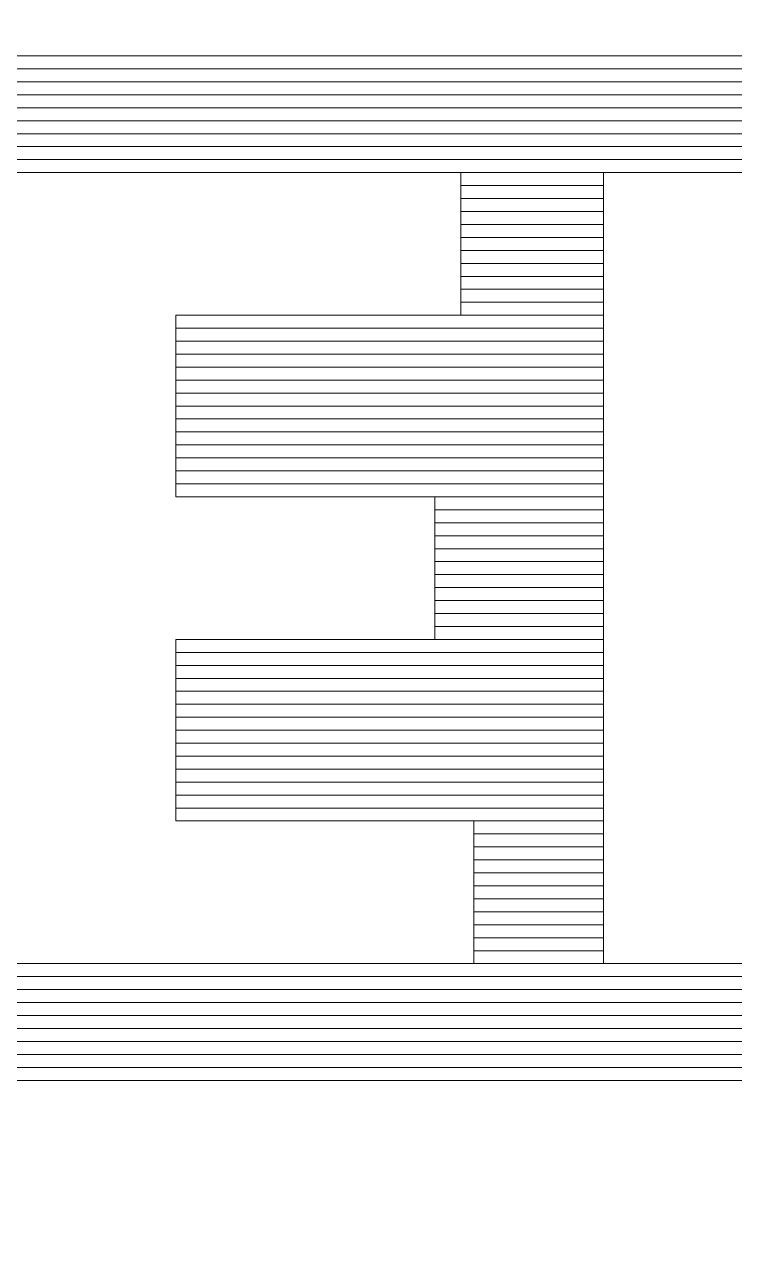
# Model space of a CAD drawing. Header units: millimetres. Extents: x -90 to 99, y -65 to 67.
# Drawn here: x 28.249 to 29.64, y 40.238 to 42.646 of the extents above; entities that cross this region are included whole.
import ezdxf

# ---------------------------------------------------------------- set-up
doc = ezdxf.new("R2010")
doc.units = ezdxf.units.MM
doc.header["$MEASUREMENT"] = 0
doc.layers.add('BG_OUTLINE', color=7, linetype='Continuous')
doc.layers.add('MA_PEN3', color=7, linetype='Continuous')

msp = doc.modelspace()

# ---------------------------------------------------------------- linework, layer by layer
at = {"layer": 'BG_OUTLINE', "color": 3, "lineweight": 9}
msp.add_open_spline([(-71.7269, -61.8795), (-71.7269, -61.8795), (-71.7343, 42.2681), (-71.7343, 42.2681), (-71.7343, 42.2681), (-71.7348, 43.0066), (-71.4419, 43.715), (-70.92, 44.2375), (-70.92, 44.2375), (-70.3982, 44.76), (-69.6866, 45.0538), (-68.9482, 45.0543), (-68.9482, 45.0543), (-68.9482, 45.0543), (75.2046, 45.0543), (75.2046, 45.0543), (75.2046, 45.0543), (76.8319, 45.0552), (78.1763, 43.7805), (78.2661, 42.1556), (78.2661, 42.1556), (78.2661, 42.1556), (78.2661, 31.2814), (78.2661, 31.2814), (78.2661, 31.2814), (78.2661, 31.2814), (72.2646, 31.2814), (72.2646, 31.2814), (72.2646, 31.2814), (72.2646, 31.2814), (72.2646, 26.9814), (72.2646, 26.9814), (72.2646, 26.9814), (72.2646, 26.9814), (78.2661, 26.9814), (78.2661, 26.9814), (78.2661, 26.9814), (78.2661, 26.9814), (78.2661, 18.6553), (78.2661, 18.6553), (78.2661, 18.6553), (78.2661, 18.6553), (72.2496, 18.6553), (72.2496, 18.6553), (72.2496, 18.6553), (72.2496, 18.6553), (72.2496, 14.3553), (72.2496, 14.3553), (72.2496, 14.3553), (72.2496, 14.3553), (78.2661, 14.3553), (78.2661, 14.3553), (78.2661, 14.3553), (78.2661, 14.3553), (78.2661, 9.255), (78.2661, 9.255), (78.2661, 9.255), (78.2661, 9.255), (72.2648, 9.255), (72.2648, 9.255), (72.2648, 9.255), (72.2648, 9.255), (72.2648, 4.955), (72.2648, 4.955), (72.2648, 4.955), (72.2648, 4.955), (78.2661, 4.955), (78.2661, 4.955), (78.2661, 4.955), (78.2661, 4.955), (78.2661, -3.3762), (78.2661, -3.3762), (78.2661, -3.3762), (78.2661, -3.3762), (72.2445, -3.3762), (72.2445, -3.3762), (72.2445, -3.3762), (72.2445, -3.3762), (72.2445, -7.6762), (72.2445, -7.6762), (72.2445, -7.6762), (72.2445, -7.6762), (78.2661, -7.6762), (78.2661, -7.6762), (78.2661, -7.6762), (78.2661, -7.6762), (78.2661, -12.7615), (78.2661, -12.7615), (78.2661, -12.7615), (78.2661, -12.7615), (72.2651, -12.7615), (72.2651, -12.7615), (72.2651, -12.7615), (72.2651, -12.7615), (72.2651, -17.0615), (72.2651, -17.0615), (72.2651, -17.0615), (72.2651, -17.0615), (78.2661, -17.0615), (78.2661, -17.0615), (78.2661, -17.0615), (78.2661, -17.0615), (78.2661, -25.4097), (78.2661, -25.4097), (78.2661, -25.4097), (78.2661, -25.4097), (72.2656, -25.4097), (72.2656, -25.4097), (72.2656, -25.4097), (72.2656, -25.4097), (72.2656, -29.7097), (72.2656, -29.7097), (72.2656, -29.7097), (72.2656, -29.7097), (78.2661, -29.7097), (78.2661, -29.7097), (78.2661, -29.7097), (78.2661, -29.7097), (78.2661, -34.793), (78.2661, -34.793), (78.2661, -34.793), (78.2661, -34.793), (72.2679, -34.793), (72.2679, -34.793), (72.2679, -34.793), (72.2679, -34.793), (72.2679, -39.0929), (72.2679, -39.0929), (72.2679, -39.0929), (72.2679, -39.0929), (78.2661, -39.0929), (78.2661, -39.0929), (78.2661, -39.0929), (78.2661, -39.0929), (78.2661, -47.4269), (78.2661, -47.4269), (78.2661, -47.4269), (78.2661, -47.4269), (72.2679, -47.4269), (72.2679, -47.4269), (72.2679, -47.4269), (72.2679, -47.4269), (72.2679, -51.7269), (72.2679, -51.7269), (72.2679, -51.7269), (72.2679, -51.7269), (78.2661, -51.7269), (78.2661, -51.7269), (78.2661, -51.7269), (78.2661, -51.7269), (78.2661, -51.8138), (78.2661, -51.8138), (78.2661, -51.8138), (78.2661, -51.8138), (78.2656, -61.8468), (78.2656, -61.8468), (78.2656, -61.8468), (78.2661, -62.6669), (77.9407, -63.4536), (77.3612, -64.0339), (77.3612, -64.0339), (76.7817, -64.6142), (75.9915, -64.9405), (75.1713, -64.941), (75.1713, -64.941), (75.1713, -64.941), (-68.6609, -64.9456), (-68.6609, -64.9456), (-68.6609, -64.9456), (-69.4735, -64.9461), (-70.2531, -64.6237), (-70.8281, -64.0495), (-70.8281, -64.0495), (-71.4031, -63.4752), (-71.7264, -62.6922), (-71.7269, -61.8795)], degree=3, knots=[0, 0, 0, 0, 0.022727, 0.022727, 0.022727, 0.022727, 0.045455, 0.045455, 0.045455, 0.045455, 0.068182, 0.068182, 0.068182, 0.068182, 0.090909, 0.090909, 0.090909, 0.090909, 0.113636, 0.113636, 0.113636, 0.113636, 0.136364, 0.136364, 0.136364, 0.136364, 0.159091, 0.159091, 0.159091, 0.159091, 0.181818, 0.181818, 0.181818, 0.181818, 0.204545, 0.204545, 0.204545, 0.204545, 0.227273, 0.227273, 0.227273, 0.227273, 0.25, 0.25, 0.25, 0.25, 0.272727, 0.272727, 0.272727, 0.272727, 0.295455, 0.295455, 0.295455, 0.295455, 0.318182, 0.318182, 0.318182, 0.318182, 0.340909, 0.340909, 0.340909, 0.340909, 0.363636, 0.363636, 0.363636, 0.363636, 0.386364, 0.386364, 0.386364, 0.386364, 0.409091, 0.409091, 0.409091, 0.409091, 0.431818, 0.431818, 0.431818, 0.431818, 0.454545, 0.454545, 0.454545, 0.454545, 0.477273, 0.477273, 0.477273, 0.477273, 0.5, 0.5, 0.5, 0.5, 0.522727, 0.522727, 0.522727, 0.522727, 0.545455, 0.545455, 0.545455, 0.545455, 0.568182, 0.568182, 0.568182, 0.568182, 0.590909, 0.590909, 0.590909, 0.590909, 0.613636, 0.613636, 0.613636, 0.613636, 0.636364, 0.636364, 0.636364, 0.636364, 0.659091, 0.659091, 0.659091, 0.659091, 0.681818, 0.681818, 0.681818, 0.681818, 0.704545, 0.704545, 0.704545, 0.704545, 0.727273, 0.727273, 0.727273, 0.727273, 0.75, 0.75, 0.75, 0.75, 0.772727, 0.772727, 0.772727, 0.772727, 0.795455, 0.795455, 0.795455, 0.795455, 0.818182, 0.818182, 0.818182, 0.818182, 0.840909, 0.840909, 0.840909, 0.840909, 0.863636, 0.863636, 0.863636, 0.863636, 0.886364, 0.886364, 0.886364, 0.886364, 0.909091, 0.909091, 0.909091, 0.909091, 0.931818, 0.931818, 0.931818, 0.931818, 0.954545, 0.954545, 0.954545, 0.954545, 0.977273, 0.977273, 0.977273, 0.977273, 1, 1, 1, 1], dxfattribs=at)
at = {"layer": 'MA_PEN3', "color": 5, "lineweight": 9}
for points in [[(26.7668, 42.5597), (26.7668, 42.5597), (26.7668, 42.5851), (26.7668, 42.5851), (26.7668, 42.5851), (26.7668, 42.5851), (32.304, 42.5851), (32.304, 42.5851), (32.304, 42.5851), (32.304, 42.5851), (32.304, 42.5597), (32.304, 42.5597), (32.304, 42.5597), (32.304, 42.5597), (26.7668, 42.5597), (26.7668, 42.5597)], [(26.7668, 42.5343), (26.7668, 42.5343), (26.7668, 42.5597), (26.7668, 42.5597), (26.7668, 42.5597), (26.7668, 42.5597), (32.304, 42.5597), (32.304, 42.5597), (32.304, 42.5597), (32.304, 42.5597), (32.304, 42.5343), (32.304, 42.5343), (32.304, 42.5343), (32.304, 42.5343), (26.7668, 42.5343), (26.7668, 42.5343)], [(26.7668, 42.5089), (26.7668, 42.5089), (26.7668, 42.5343), (26.7668, 42.5343), (26.7668, 42.5343), (26.7668, 42.5343), (32.304, 42.5343), (32.304, 42.5343), (32.304, 42.5343), (32.304, 42.5343), (32.304, 42.5089), (32.304, 42.5089), (32.304, 42.5089), (32.304, 42.5089), (26.7668, 42.5089), (26.7668, 42.5089)], [(26.7668, 42.4835), (26.7668, 42.4835), (26.7668, 42.5089), (26.7668, 42.5089), (26.7668, 42.5089), (26.7668, 42.5089), (32.304, 42.5089), (32.304, 42.5089), (32.304, 42.5089), (32.304, 42.5089), (32.304, 42.4835), (32.304, 42.4835), (32.304, 42.4835), (32.304, 42.4835), (26.7668, 42.4835), (26.7668, 42.4835)], [(26.7668, 42.4581), (26.7668, 42.4581), (26.7668, 42.4835), (26.7668, 42.4835), (26.7668, 42.4835), (26.7668, 42.4835), (32.304, 42.4835), (32.304, 42.4835), (32.304, 42.4835), (32.304, 42.4835), (32.304, 42.4581), (32.304, 42.4581), (32.304, 42.4581), (32.304, 42.4581), (26.7668, 42.4581), (26.7668, 42.4581)], [(26.7668, 42.4327), (26.7668, 42.4327), (26.7668, 42.4581), (26.7668, 42.4581), (26.7668, 42.4581), (26.7668, 42.4581), (32.304, 42.4581), (32.304, 42.4581), (32.304, 42.4581), (32.304, 42.4581), (32.304, 42.4327), (32.304, 42.4327), (32.304, 42.4327), (32.304, 42.4327), (26.7668, 42.4327), (26.7668, 42.4327)], [(26.7668, 42.4073), (26.7668, 42.4073), (26.7668, 42.4327), (26.7668, 42.4327), (26.7668, 42.4327), (26.7668, 42.4327), (32.304, 42.4327), (32.304, 42.4327), (32.304, 42.4327), (32.304, 42.4327), (32.304, 42.4073), (32.304, 42.4073), (32.304, 42.4073), (32.304, 42.4073), (26.7668, 42.4073), (26.7668, 42.4073)], [(26.7668, 42.3819), (26.7668, 42.3819), (26.7668, 42.4073), (26.7668, 42.4073), (26.7668, 42.4073), (26.7668, 42.4073), (32.304, 42.4073), (32.304, 42.4073), (32.304, 42.4073), (32.304, 42.4073), (32.304, 42.3819), (32.304, 42.3819), (32.304, 42.3819), (32.304, 42.3819), (26.7668, 42.3819), (26.7668, 42.3819)], [(26.7668, 42.3565), (26.7668, 42.3565), (26.7668, 42.3819), (26.7668, 42.3819), (26.7668, 42.3819), (26.7668, 42.3819), (31.542, 42.3819), (31.542, 42.3819), (31.542, 42.3819), (31.542, 42.3819), (31.542, 42.3565), (31.542, 42.3565), (31.542, 42.3565), (31.542, 42.3565), (26.7668, 42.3565), (26.7668, 42.3565)], [(29.1036, 42.3311), (29.1036, 42.3311), (29.1036, 42.3565), (29.1036, 42.3565), (29.1036, 42.3565), (29.1036, 42.3565), (29.383, 42.3565), (29.383, 42.3565), (29.383, 42.3565), (29.383, 42.3565), (29.383, 42.3311), (29.383, 42.3311), (29.383, 42.3311), (29.383, 42.3311), (29.1036, 42.3311), (29.1036, 42.3311)], [(29.1036, 42.3057), (29.1036, 42.3057), (29.1036, 42.3311), (29.1036, 42.3311), (29.1036, 42.3311), (29.1036, 42.3311), (29.383, 42.3311), (29.383, 42.3311), (29.383, 42.3311), (29.383, 42.3311), (29.383, 42.3057), (29.383, 42.3057), (29.383, 42.3057), (29.383, 42.3057), (29.1036, 42.3057), (29.1036, 42.3057)], [(29.1036, 42.2803), (29.1036, 42.2803), (29.1036, 42.3057), (29.1036, 42.3057), (29.1036, 42.3057), (29.1036, 42.3057), (29.383, 42.3057), (29.383, 42.3057), (29.383, 42.3057), (29.383, 42.3057), (29.383, 42.2803), (29.383, 42.2803), (29.383, 42.2803), (29.383, 42.2803), (29.1036, 42.2803), (29.1036, 42.2803)], [(29.1036, 42.2549), (29.1036, 42.2549), (29.1036, 42.2803), (29.1036, 42.2803), (29.1036, 42.2803), (29.1036, 42.2803), (29.383, 42.2803), (29.383, 42.2803), (29.383, 42.2803), (29.383, 42.2803), (29.383, 42.2549), (29.383, 42.2549), (29.383, 42.2549), (29.383, 42.2549), (29.1036, 42.2549), (29.1036, 42.2549)], [(29.1036, 42.2295), (29.1036, 42.2295), (29.1036, 42.2549), (29.1036, 42.2549), (29.1036, 42.2549), (29.1036, 42.2549), (29.383, 42.2549), (29.383, 42.2549), (29.383, 42.2549), (29.383, 42.2549), (29.383, 42.2295), (29.383, 42.2295), (29.383, 42.2295), (29.383, 42.2295), (29.1036, 42.2295), (29.1036, 42.2295)], [(29.1036, 42.2041), (29.1036, 42.2041), (29.1036, 42.2295), (29.1036, 42.2295), (29.1036, 42.2295), (29.1036, 42.2295), (29.383, 42.2295), (29.383, 42.2295), (29.383, 42.2295), (29.383, 42.2295), (29.383, 42.2041), (29.383, 42.2041), (29.383, 42.2041), (29.383, 42.2041), (29.1036, 42.2041), (29.1036, 42.2041)], [(29.1036, 42.1787), (29.1036, 42.1787), (29.1036, 42.2041), (29.1036, 42.2041), (29.1036, 42.2041), (29.1036, 42.2041), (29.383, 42.2041), (29.383, 42.2041), (29.383, 42.2041), (29.383, 42.2041), (29.383, 42.1787), (29.383, 42.1787), (29.383, 42.1787), (29.383, 42.1787), (29.1036, 42.1787), (29.1036, 42.1787)], [(29.1036, 42.1533), (29.1036, 42.1533), (29.1036, 42.1787), (29.1036, 42.1787), (29.1036, 42.1787), (29.1036, 42.1787), (29.383, 42.1787), (29.383, 42.1787), (29.383, 42.1787), (29.383, 42.1787), (29.383, 42.1533), (29.383, 42.1533), (29.383, 42.1533), (29.383, 42.1533), (29.1036, 42.1533), (29.1036, 42.1533)], [(29.1036, 42.1279), (29.1036, 42.1279), (29.1036, 42.1533), (29.1036, 42.1533), (29.1036, 42.1533), (29.1036, 42.1533), (29.383, 42.1533), (29.383, 42.1533), (29.383, 42.1533), (29.383, 42.1533), (29.383, 42.1279), (29.383, 42.1279), (29.383, 42.1279), (29.383, 42.1279), (29.1036, 42.1279), (29.1036, 42.1279)], [(29.1036, 42.1025), (29.1036, 42.1025), (29.1036, 42.1279), (29.1036, 42.1279), (29.1036, 42.1279), (29.1036, 42.1279), (29.383, 42.1279), (29.383, 42.1279), (29.383, 42.1279), (29.383, 42.1279), (29.383, 42.1025), (29.383, 42.1025), (29.383, 42.1025), (29.383, 42.1025), (29.1036, 42.1025), (29.1036, 42.1025)], [(29.1036, 42.0771), (29.1036, 42.0771), (29.1036, 42.1025), (29.1036, 42.1025), (29.1036, 42.1025), (29.1036, 42.1025), (29.383, 42.1025), (29.383, 42.1025), (29.383, 42.1025), (29.383, 42.1025), (29.383, 42.0771), (29.383, 42.0771), (29.383, 42.0771), (29.383, 42.0771), (29.1036, 42.0771), (29.1036, 42.0771)], [(28.5448, 42.0517), (28.5448, 42.0517), (28.5448, 42.0771), (28.5448, 42.0771), (28.5448, 42.0771), (28.5448, 42.0771), (29.383, 42.0771), (29.383, 42.0771), (29.383, 42.0771), (29.383, 42.0771), (29.383, 42.0517), (29.383, 42.0517), (29.383, 42.0517), (29.383, 42.0517), (28.5448, 42.0517), (28.5448, 42.0517)], [(28.5448, 42.0263), (28.5448, 42.0263), (28.5448, 42.0517), (28.5448, 42.0517), (28.5448, 42.0517), (28.5448, 42.0517), (29.383, 42.0517), (29.383, 42.0517), (29.383, 42.0517), (29.383, 42.0517), (29.383, 42.0263), (29.383, 42.0263), (29.383, 42.0263), (29.383, 42.0263), (28.5448, 42.0263), (28.5448, 42.0263)], [(28.5448, 42.0009), (28.5448, 42.0009), (28.5448, 42.0263), (28.5448, 42.0263), (28.5448, 42.0263), (28.5448, 42.0263), (29.383, 42.0263), (29.383, 42.0263), (29.383, 42.0263), (29.383, 42.0263), (29.383, 42.0009), (29.383, 42.0009), (29.383, 42.0009), (29.383, 42.0009), (28.5448, 42.0009), (28.5448, 42.0009)], [(28.5448, 41.9755), (28.5448, 41.9755), (28.5448, 42.0009), (28.5448, 42.0009), (28.5448, 42.0009), (28.5448, 42.0009), (29.383, 42.0009), (29.383, 42.0009), (29.383, 42.0009), (29.383, 42.0009), (29.383, 41.9755), (29.383, 41.9755), (29.383, 41.9755), (29.383, 41.9755), (28.5448, 41.9755), (28.5448, 41.9755)], [(28.5448, 41.9501), (28.5448, 41.9501), (28.5448, 41.9755), (28.5448, 41.9755), (28.5448, 41.9755), (28.5448, 41.9755), (29.383, 41.9755), (29.383, 41.9755), (29.383, 41.9755), (29.383, 41.9755), (29.383, 41.9501), (29.383, 41.9501), (29.383, 41.9501), (29.383, 41.9501), (28.5448, 41.9501), (28.5448, 41.9501)], [(28.5448, 41.9247), (28.5448, 41.9247), (28.5448, 41.9501), (28.5448, 41.9501), (28.5448, 41.9501), (28.5448, 41.9501), (29.383, 41.9501), (29.383, 41.9501), (29.383, 41.9501), (29.383, 41.9501), (29.383, 41.9247), (29.383, 41.9247), (29.383, 41.9247), (29.383, 41.9247), (28.5448, 41.9247), (28.5448, 41.9247)], [(28.5448, 41.8993), (28.5448, 41.8993), (28.5448, 41.9247), (28.5448, 41.9247), (28.5448, 41.9247), (28.5448, 41.9247), (29.383, 41.9247), (29.383, 41.9247), (29.383, 41.9247), (29.383, 41.9247), (29.383, 41.8993), (29.383, 41.8993), (29.383, 41.8993), (29.383, 41.8993), (28.5448, 41.8993), (28.5448, 41.8993)], [(28.5448, 41.8739), (28.5448, 41.8739), (28.5448, 41.8993), (28.5448, 41.8993), (28.5448, 41.8993), (28.5448, 41.8993), (29.383, 41.8993), (29.383, 41.8993), (29.383, 41.8993), (29.383, 41.8993), (29.383, 41.8739), (29.383, 41.8739), (29.383, 41.8739), (29.383, 41.8739), (28.5448, 41.8739), (28.5448, 41.8739)], [(28.5448, 41.8485), (28.5448, 41.8485), (28.5448, 41.8739), (28.5448, 41.8739), (28.5448, 41.8739), (28.5448, 41.8739), (29.383, 41.8739), (29.383, 41.8739), (29.383, 41.8739), (29.383, 41.8739), (29.383, 41.8485), (29.383, 41.8485), (29.383, 41.8485), (29.383, 41.8485), (28.5448, 41.8485), (28.5448, 41.8485)], [(28.5448, 41.8231), (28.5448, 41.8231), (28.5448, 41.8485), (28.5448, 41.8485), (28.5448, 41.8485), (28.5448, 41.8485), (29.383, 41.8485), (29.383, 41.8485), (29.383, 41.8485), (29.383, 41.8485), (29.383, 41.8231), (29.383, 41.8231), (29.383, 41.8231), (29.383, 41.8231), (28.5448, 41.8231), (28.5448, 41.8231)], [(28.5448, 41.7977), (28.5448, 41.7977), (28.5448, 41.8231), (28.5448, 41.8231), (28.5448, 41.8231), (28.5448, 41.8231), (29.383, 41.8231), (29.383, 41.8231), (29.383, 41.8231), (29.383, 41.8231), (29.383, 41.7977), (29.383, 41.7977), (29.383, 41.7977), (29.383, 41.7977), (28.5448, 41.7977), (28.5448, 41.7977)], [(28.5448, 41.7723), (28.5448, 41.7723), (28.5448, 41.7977), (28.5448, 41.7977), (28.5448, 41.7977), (28.5448, 41.7977), (29.383, 41.7977), (29.383, 41.7977), (29.383, 41.7977), (29.383, 41.7977), (29.383, 41.7723), (29.383, 41.7723), (29.383, 41.7723), (29.383, 41.7723), (28.5448, 41.7723), (28.5448, 41.7723)], [(28.5448, 41.7469), (28.5448, 41.7469), (28.5448, 41.7723), (28.5448, 41.7723), (28.5448, 41.7723), (28.5448, 41.7723), (29.383, 41.7723), (29.383, 41.7723), (29.383, 41.7723), (29.383, 41.7723), (29.383, 41.7469), (29.383, 41.7469), (29.383, 41.7469), (29.383, 41.7469), (28.5448, 41.7469), (28.5448, 41.7469)], [(28.5448, 41.7215), (28.5448, 41.7215), (28.5448, 41.7469), (28.5448, 41.7469), (28.5448, 41.7469), (28.5448, 41.7469), (29.383, 41.7469), (29.383, 41.7469), (29.383, 41.7469), (29.383, 41.7469), (29.383, 41.7215), (29.383, 41.7215), (29.383, 41.7215), (29.383, 41.7215), (28.5448, 41.7215), (28.5448, 41.7215)], [(29.0528, 41.6961), (29.0528, 41.6961), (29.0528, 41.7215), (29.0528, 41.7215), (29.0528, 41.7215), (29.0528, 41.7215), (29.383, 41.7215), (29.383, 41.7215), (29.383, 41.7215), (29.383, 41.7215), (29.383, 41.6961), (29.383, 41.6961), (29.383, 41.6961), (29.383, 41.6961), (29.0528, 41.6961), (29.0528, 41.6961)], [(29.0528, 41.6707), (29.0528, 41.6707), (29.0528, 41.6961), (29.0528, 41.6961), (29.0528, 41.6961), (29.0528, 41.6961), (29.383, 41.6961), (29.383, 41.6961), (29.383, 41.6961), (29.383, 41.6961), (29.383, 41.6707), (29.383, 41.6707), (29.383, 41.6707), (29.383, 41.6707), (29.0528, 41.6707), (29.0528, 41.6707)], [(29.0528, 41.6453), (29.0528, 41.6453), (29.0528, 41.6707), (29.0528, 41.6707), (29.0528, 41.6707), (29.0528, 41.6707), (29.383, 41.6707), (29.383, 41.6707), (29.383, 41.6707), (29.383, 41.6707), (29.383, 41.6453), (29.383, 41.6453), (29.383, 41.6453), (29.383, 41.6453), (29.0528, 41.6453), (29.0528, 41.6453)], [(29.0528, 41.6199), (29.0528, 41.6199), (29.0528, 41.6453), (29.0528, 41.6453), (29.0528, 41.6453), (29.0528, 41.6453), (29.383, 41.6453), (29.383, 41.6453), (29.383, 41.6453), (29.383, 41.6453), (29.383, 41.6199), (29.383, 41.6199), (29.383, 41.6199), (29.383, 41.6199), (29.0528, 41.6199), (29.0528, 41.6199)], [(29.0528, 41.5945), (29.0528, 41.5945), (29.0528, 41.6199), (29.0528, 41.6199), (29.0528, 41.6199), (29.0528, 41.6199), (29.383, 41.6199), (29.383, 41.6199), (29.383, 41.6199), (29.383, 41.6199), (29.383, 41.5945), (29.383, 41.5945), (29.383, 41.5945), (29.383, 41.5945), (29.0528, 41.5945), (29.0528, 41.5945)], [(29.0528, 41.5691), (29.0528, 41.5691), (29.0528, 41.5945), (29.0528, 41.5945), (29.0528, 41.5945), (29.0528, 41.5945), (29.383, 41.5945), (29.383, 41.5945), (29.383, 41.5945), (29.383, 41.5945), (29.383, 41.5691), (29.383, 41.5691), (29.383, 41.5691), (29.383, 41.5691), (29.0528, 41.5691), (29.0528, 41.5691)], [(29.0528, 41.5437), (29.0528, 41.5437), (29.0528, 41.5691), (29.0528, 41.5691), (29.0528, 41.5691), (29.0528, 41.5691), (29.383, 41.5691), (29.383, 41.5691), (29.383, 41.5691), (29.383, 41.5691), (29.383, 41.5437), (29.383, 41.5437), (29.383, 41.5437), (29.383, 41.5437), (29.0528, 41.5437), (29.0528, 41.5437)], [(29.0528, 41.5183), (29.0528, 41.5183), (29.0528, 41.5437), (29.0528, 41.5437), (29.0528, 41.5437), (29.0528, 41.5437), (29.383, 41.5437), (29.383, 41.5437), (29.383, 41.5437), (29.383, 41.5437), (29.383, 41.5183), (29.383, 41.5183), (29.383, 41.5183), (29.383, 41.5183), (29.0528, 41.5183), (29.0528, 41.5183)], [(29.0528, 41.4929), (29.0528, 41.4929), (29.0528, 41.5183), (29.0528, 41.5183), (29.0528, 41.5183), (29.0528, 41.5183), (29.383, 41.5183), (29.383, 41.5183), (29.383, 41.5183), (29.383, 41.5183), (29.383, 41.4929), (29.383, 41.4929), (29.383, 41.4929), (29.383, 41.4929), (29.0528, 41.4929), (29.0528, 41.4929)], [(29.0528, 41.4675), (29.0528, 41.4675), (29.0528, 41.4929), (29.0528, 41.4929), (29.0528, 41.4929), (29.0528, 41.4929), (29.383, 41.4929), (29.383, 41.4929), (29.383, 41.4929), (29.383, 41.4929), (29.383, 41.4675), (29.383, 41.4675), (29.383, 41.4675), (29.383, 41.4675), (29.0528, 41.4675), (29.0528, 41.4675)], [(29.0528, 41.4421), (29.0528, 41.4421), (29.0528, 41.4675), (29.0528, 41.4675), (29.0528, 41.4675), (29.0528, 41.4675), (29.383, 41.4675), (29.383, 41.4675), (29.383, 41.4675), (29.383, 41.4675), (29.383, 41.4421), (29.383, 41.4421), (29.383, 41.4421), (29.383, 41.4421), (29.0528, 41.4421), (29.0528, 41.4421)], [(28.5448, 41.4167), (28.5448, 41.4167), (28.5448, 41.4421), (28.5448, 41.4421), (28.5448, 41.4421), (28.5448, 41.4421), (29.383, 41.4421), (29.383, 41.4421), (29.383, 41.4421), (29.383, 41.4421), (29.383, 41.4167), (29.383, 41.4167), (29.383, 41.4167), (29.383, 41.4167), (28.5448, 41.4167), (28.5448, 41.4167)], [(28.5448, 41.3913), (28.5448, 41.3913), (28.5448, 41.4167), (28.5448, 41.4167), (28.5448, 41.4167), (28.5448, 41.4167), (29.383, 41.4167), (29.383, 41.4167), (29.383, 41.4167), (29.383, 41.4167), (29.383, 41.3913), (29.383, 41.3913), (29.383, 41.3913), (29.383, 41.3913), (28.5448, 41.3913), (28.5448, 41.3913)], [(28.5448, 41.3659), (28.5448, 41.3659), (28.5448, 41.3913), (28.5448, 41.3913), (28.5448, 41.3913), (28.5448, 41.3913), (29.383, 41.3913), (29.383, 41.3913), (29.383, 41.3913), (29.383, 41.3913), (29.383, 41.3659), (29.383, 41.3659), (29.383, 41.3659), (29.383, 41.3659), (28.5448, 41.3659), (28.5448, 41.3659)], [(28.5448, 41.3405), (28.5448, 41.3405), (28.5448, 41.3659), (28.5448, 41.3659), (28.5448, 41.3659), (28.5448, 41.3659), (29.383, 41.3659), (29.383, 41.3659), (29.383, 41.3659), (29.383, 41.3659), (29.383, 41.3405), (29.383, 41.3405), (29.383, 41.3405), (29.383, 41.3405), (28.5448, 41.3405), (28.5448, 41.3405)], [(28.5448, 41.3151), (28.5448, 41.3151), (28.5448, 41.3405), (28.5448, 41.3405), (28.5448, 41.3405), (28.5448, 41.3405), (29.383, 41.3405), (29.383, 41.3405), (29.383, 41.3405), (29.383, 41.3405), (29.383, 41.3151), (29.383, 41.3151), (29.383, 41.3151), (29.383, 41.3151), (28.5448, 41.3151), (28.5448, 41.3151)], [(28.5448, 41.2897), (28.5448, 41.2897), (28.5448, 41.3151), (28.5448, 41.3151), (28.5448, 41.3151), (28.5448, 41.3151), (29.383, 41.3151), (29.383, 41.3151), (29.383, 41.3151), (29.383, 41.3151), (29.383, 41.2897), (29.383, 41.2897), (29.383, 41.2897), (29.383, 41.2897), (28.5448, 41.2897), (28.5448, 41.2897)], [(28.5448, 41.2643), (28.5448, 41.2643), (28.5448, 41.2897), (28.5448, 41.2897), (28.5448, 41.2897), (28.5448, 41.2897), (29.383, 41.2897), (29.383, 41.2897), (29.383, 41.2897), (29.383, 41.2897), (29.383, 41.2643), (29.383, 41.2643), (29.383, 41.2643), (29.383, 41.2643), (28.5448, 41.2643), (28.5448, 41.2643)], [(28.5448, 41.2389), (28.5448, 41.2389), (28.5448, 41.2643), (28.5448, 41.2643), (28.5448, 41.2643), (28.5448, 41.2643), (29.383, 41.2643), (29.383, 41.2643), (29.383, 41.2643), (29.383, 41.2643), (29.383, 41.2389), (29.383, 41.2389), (29.383, 41.2389), (29.383, 41.2389), (28.5448, 41.2389), (28.5448, 41.2389)], [(28.5448, 41.2135), (28.5448, 41.2135), (28.5448, 41.2389), (28.5448, 41.2389), (28.5448, 41.2389), (28.5448, 41.2389), (29.383, 41.2389), (29.383, 41.2389), (29.383, 41.2389), (29.383, 41.2389), (29.383, 41.2135), (29.383, 41.2135), (29.383, 41.2135), (29.383, 41.2135), (28.5448, 41.2135), (28.5448, 41.2135)], [(28.5448, 41.1881), (28.5448, 41.1881), (28.5448, 41.2135), (28.5448, 41.2135), (28.5448, 41.2135), (28.5448, 41.2135), (29.383, 41.2135), (29.383, 41.2135), (29.383, 41.2135), (29.383, 41.2135), (29.383, 41.1881), (29.383, 41.1881), (29.383, 41.1881), (29.383, 41.1881), (28.5448, 41.1881), (28.5448, 41.1881)], [(28.5448, 41.1627), (28.5448, 41.1627), (28.5448, 41.1881), (28.5448, 41.1881), (28.5448, 41.1881), (28.5448, 41.1881), (29.383, 41.1881), (29.383, 41.1881), (29.383, 41.1881), (29.383, 41.1881), (29.383, 41.1627), (29.383, 41.1627), (29.383, 41.1627), (29.383, 41.1627), (28.5448, 41.1627), (28.5448, 41.1627)], [(28.5448, 41.1373), (28.5448, 41.1373), (28.5448, 41.1627), (28.5448, 41.1627), (28.5448, 41.1627), (28.5448, 41.1627), (29.383, 41.1627), (29.383, 41.1627), (29.383, 41.1627), (29.383, 41.1627), (29.383, 41.1373), (29.383, 41.1373), (29.383, 41.1373), (29.383, 41.1373), (28.5448, 41.1373), (28.5448, 41.1373)], [(28.5448, 41.1119), (28.5448, 41.1119), (28.5448, 41.1373), (28.5448, 41.1373), (28.5448, 41.1373), (28.5448, 41.1373), (29.383, 41.1373), (29.383, 41.1373), (29.383, 41.1373), (29.383, 41.1373), (29.383, 41.1119), (29.383, 41.1119), (29.383, 41.1119), (29.383, 41.1119), (28.5448, 41.1119), (28.5448, 41.1119)], [(28.5448, 41.0865), (28.5448, 41.0865), (28.5448, 41.1119), (28.5448, 41.1119), (28.5448, 41.1119), (28.5448, 41.1119), (29.383, 41.1119), (29.383, 41.1119), (29.383, 41.1119), (29.383, 41.1119), (29.383, 41.0865), (29.383, 41.0865), (29.383, 41.0865), (29.383, 41.0865), (28.5448, 41.0865), (28.5448, 41.0865)], [(29.129, 41.0611), (29.129, 41.0611), (29.129, 41.0865), (29.129, 41.0865), (29.129, 41.0865), (29.129, 41.0865), (29.383, 41.0865), (29.383, 41.0865), (29.383, 41.0865), (29.383, 41.0865), (29.383, 41.0611), (29.383, 41.0611), (29.383, 41.0611), (29.383, 41.0611), (29.129, 41.0611), (29.129, 41.0611)], [(29.129, 41.0357), (29.129, 41.0357), (29.129, 41.0611), (29.129, 41.0611), (29.129, 41.0611), (29.129, 41.0611), (29.383, 41.0611), (29.383, 41.0611), (29.383, 41.0611), (29.383, 41.0611), (29.383, 41.0357), (29.383, 41.0357), (29.383, 41.0357), (29.383, 41.0357), (29.129, 41.0357), (29.129, 41.0357)], [(29.129, 41.0103), (29.129, 41.0103), (29.129, 41.0357), (29.129, 41.0357), (29.129, 41.0357), (29.129, 41.0357), (29.383, 41.0357), (29.383, 41.0357), (29.383, 41.0357), (29.383, 41.0357), (29.383, 41.0103), (29.383, 41.0103), (29.383, 41.0103), (29.383, 41.0103), (29.129, 41.0103), (29.129, 41.0103)], [(29.129, 40.9849), (29.129, 40.9849), (29.129, 41.0103), (29.129, 41.0103), (29.129, 41.0103), (29.129, 41.0103), (29.383, 41.0103), (29.383, 41.0103), (29.383, 41.0103), (29.383, 41.0103), (29.383, 40.9849), (29.383, 40.9849), (29.383, 40.9849), (29.383, 40.9849), (29.129, 40.9849), (29.129, 40.9849)], [(29.129, 40.9595), (29.129, 40.9595), (29.129, 40.9849), (29.129, 40.9849), (29.129, 40.9849), (29.129, 40.9849), (29.383, 40.9849), (29.383, 40.9849), (29.383, 40.9849), (29.383, 40.9849), (29.383, 40.9595), (29.383, 40.9595), (29.383, 40.9595), (29.383, 40.9595), (29.129, 40.9595), (29.129, 40.9595)], [(29.129, 40.9341), (29.129, 40.9341), (29.129, 40.9595), (29.129, 40.9595), (29.129, 40.9595), (29.129, 40.9595), (29.383, 40.9595), (29.383, 40.9595), (29.383, 40.9595), (29.383, 40.9595), (29.383, 40.9341), (29.383, 40.9341), (29.383, 40.9341), (29.383, 40.9341), (29.129, 40.9341), (29.129, 40.9341)], [(29.129, 40.9087), (29.129, 40.9087), (29.129, 40.9341), (29.129, 40.9341), (29.129, 40.9341), (29.129, 40.9341), (29.383, 40.9341), (29.383, 40.9341), (29.383, 40.9341), (29.383, 40.9341), (29.383, 40.9087), (29.383, 40.9087), (29.383, 40.9087), (29.383, 40.9087), (29.129, 40.9087), (29.129, 40.9087)], [(29.129, 40.8833), (29.129, 40.8833), (29.129, 40.9087), (29.129, 40.9087), (29.129, 40.9087), (29.129, 40.9087), (29.383, 40.9087), (29.383, 40.9087), (29.383, 40.9087), (29.383, 40.9087), (29.383, 40.8833), (29.383, 40.8833), (29.383, 40.8833), (29.383, 40.8833), (29.129, 40.8833), (29.129, 40.8833)], [(29.129, 40.8579), (29.129, 40.8579), (29.129, 40.8833), (29.129, 40.8833), (29.129, 40.8833), (29.129, 40.8833), (29.383, 40.8833), (29.383, 40.8833), (29.383, 40.8833), (29.383, 40.8833), (29.383, 40.8579), (29.383, 40.8579), (29.383, 40.8579), (29.383, 40.8579), (29.129, 40.8579), (29.129, 40.8579)], [(29.129, 40.8325), (29.129, 40.8325), (29.129, 40.8579), (29.129, 40.8579), (29.129, 40.8579), (29.129, 40.8579), (29.383, 40.8579), (29.383, 40.8579), (29.383, 40.8579), (29.383, 40.8579), (29.383, 40.8325), (29.383, 40.8325), (29.383, 40.8325), (29.383, 40.8325), (29.129, 40.8325), (29.129, 40.8325)], [(29.129, 40.8071), (29.129, 40.8071), (29.129, 40.8325), (29.129, 40.8325), (29.129, 40.8325), (29.129, 40.8325), (29.383, 40.8325), (29.383, 40.8325), (29.383, 40.8325), (29.383, 40.8325), (29.383, 40.8071), (29.383, 40.8071), (29.383, 40.8071), (29.383, 40.8071), (29.129, 40.8071), (29.129, 40.8071)], [(26.7668, 40.7817), (26.7668, 40.7817), (26.7668, 40.8071), (26.7668, 40.8071), (26.7668, 40.8071), (26.7668, 40.8071), (32.304, 40.8071), (32.304, 40.8071), (32.304, 40.8071), (32.304, 40.8071), (32.304, 40.7817), (32.304, 40.7817), (32.304, 40.7817), (32.304, 40.7817), (26.7668, 40.7817), (26.7668, 40.7817)], [(26.7668, 40.7563), (26.7668, 40.7563), (26.7668, 40.7817), (26.7668, 40.7817), (26.7668, 40.7817), (26.7668, 40.7817), (32.304, 40.7817), (32.304, 40.7817), (32.304, 40.7817), (32.304, 40.7817), (32.304, 40.7563), (32.304, 40.7563), (32.304, 40.7563), (32.304, 40.7563), (26.7668, 40.7563), (26.7668, 40.7563)], [(26.7668, 40.7309), (26.7668, 40.7309), (26.7668, 40.7563), (26.7668, 40.7563), (26.7668, 40.7563), (26.7668, 40.7563), (32.304, 40.7563), (32.304, 40.7563), (32.304, 40.7563), (32.304, 40.7563), (32.304, 40.7309), (32.304, 40.7309), (32.304, 40.7309), (32.304, 40.7309), (26.7668, 40.7309), (26.7668, 40.7309)], [(26.7668, 40.7055), (26.7668, 40.7055), (26.7668, 40.7309), (26.7668, 40.7309), (26.7668, 40.7309), (26.7668, 40.7309), (32.304, 40.7309), (32.304, 40.7309), (32.304, 40.7309), (32.304, 40.7309), (32.304, 40.7055), (32.304, 40.7055), (32.304, 40.7055), (32.304, 40.7055), (26.7668, 40.7055), (26.7668, 40.7055)], [(26.7668, 40.6801), (26.7668, 40.6801), (26.7668, 40.7055), (26.7668, 40.7055), (26.7668, 40.7055), (26.7668, 40.7055), (32.304, 40.7055), (32.304, 40.7055), (32.304, 40.7055), (32.304, 40.7055), (32.304, 40.6801), (32.304, 40.6801), (32.304, 40.6801), (32.304, 40.6801), (26.7668, 40.6801), (26.7668, 40.6801)], [(26.7668, 40.6547), (26.7668, 40.6547), (26.7668, 40.6801), (26.7668, 40.6801), (26.7668, 40.6801), (26.7668, 40.6801), (32.304, 40.6801), (32.304, 40.6801), (32.304, 40.6801), (32.304, 40.6801), (32.304, 40.6547), (32.304, 40.6547), (32.304, 40.6547), (32.304, 40.6547), (26.7668, 40.6547), (26.7668, 40.6547)], [(26.7668, 40.6293), (26.7668, 40.6293), (26.7668, 40.6547), (26.7668, 40.6547), (26.7668, 40.6547), (26.7668, 40.6547), (32.304, 40.6547), (32.304, 40.6547), (32.304, 40.6547), (32.304, 40.6547), (32.304, 40.6293), (32.304, 40.6293), (32.304, 40.6293), (32.304, 40.6293), (26.7668, 40.6293), (26.7668, 40.6293)], [(26.7668, 40.6039), (26.7668, 40.6039), (26.7668, 40.6293), (26.7668, 40.6293), (26.7668, 40.6293), (26.7668, 40.6293), (32.304, 40.6293), (32.304, 40.6293), (32.304, 40.6293), (32.304, 40.6293), (32.304, 40.6039), (32.304, 40.6039), (32.304, 40.6039), (32.304, 40.6039), (26.7668, 40.6039), (26.7668, 40.6039)], [(26.7668, 40.5785), (26.7668, 40.5785), (26.7668, 40.6039), (26.7668, 40.6039), (26.7668, 40.6039), (26.7668, 40.6039), (32.304, 40.6039), (32.304, 40.6039), (32.304, 40.6039), (32.304, 40.6039), (32.304, 40.5785), (32.304, 40.5785), (32.304, 40.5785), (32.304, 40.5785), (26.7668, 40.5785), (26.7668, 40.5785)]]:
    msp.add_open_spline(points, degree=3, knots=[0, 0, 0, 0, 0.25, 0.25, 0.25, 0.25, 0.5, 0.5, 0.5, 0.5, 0.75, 0.75, 0.75, 0.75, 1, 1, 1, 1], dxfattribs=at)

doc.saveas('drawing.dxf')
